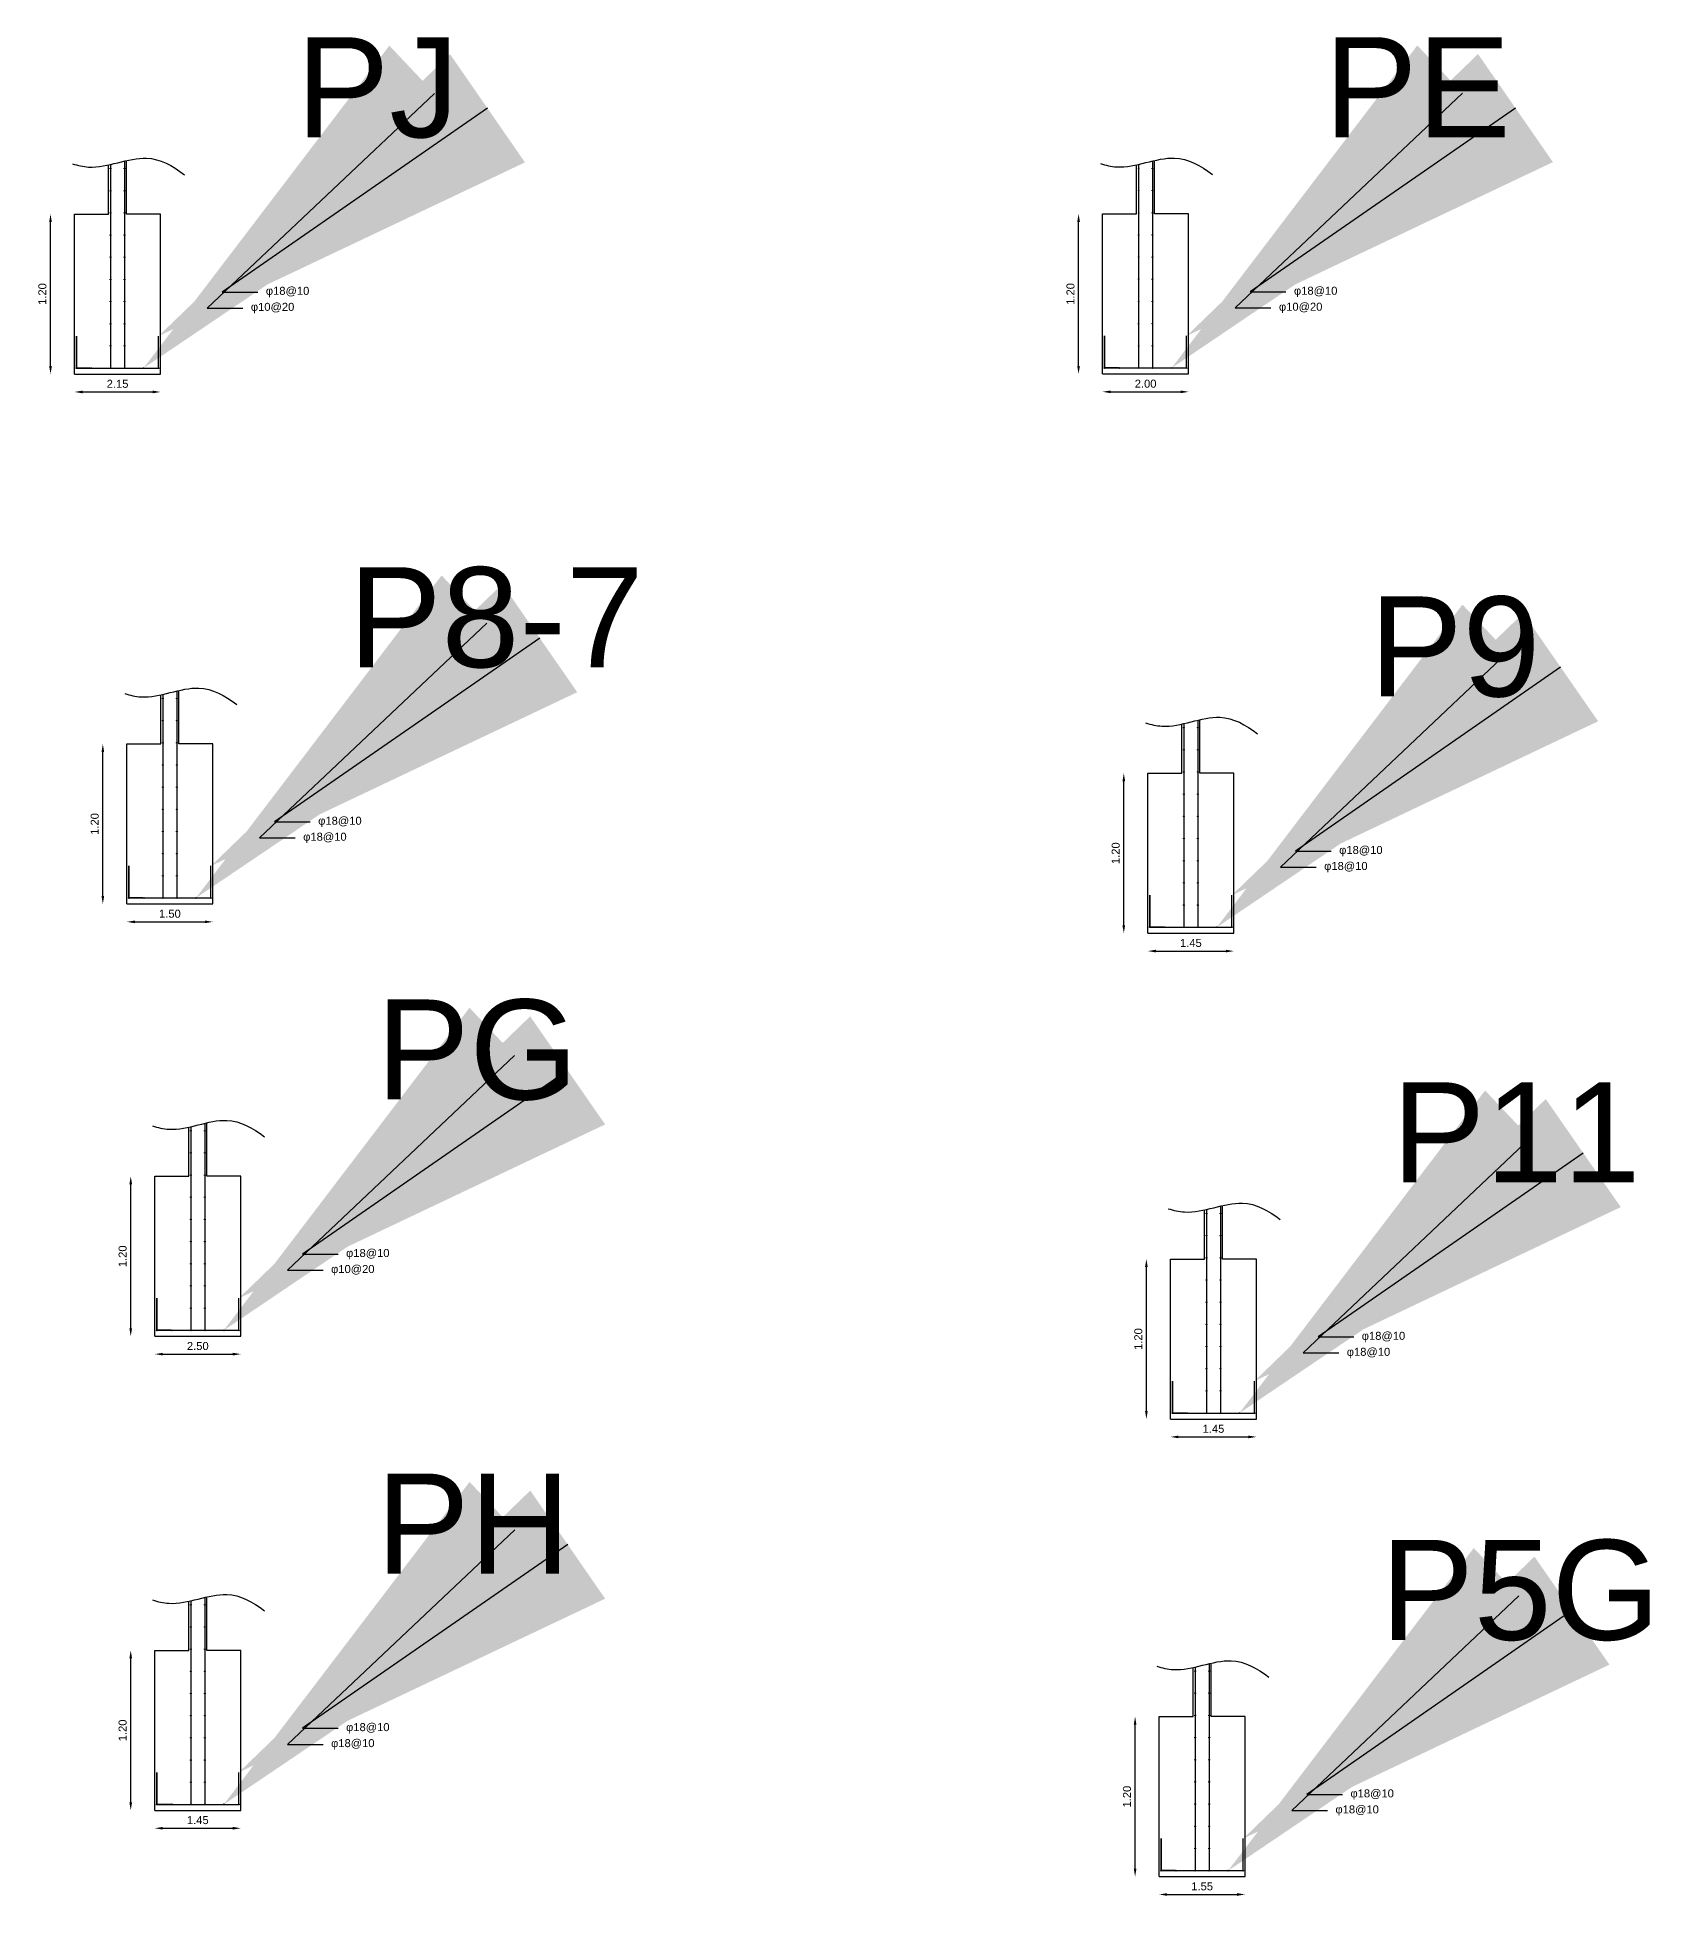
# Model space of a CAD drawing. Header units: millimetres. Extents: x 0 to 225, y -56 to 68.
# Drawn here: x 185.1 to 225.4, y 13.35 to 59.81 of the extents above; entities that cross this region are included whole.
import ezdxf
from ezdxf import colors
from ezdxf.entities.mleader import LeaderData, LeaderLine
from ezdxf.math import Vec2, Vec3

# ---------------------------------------------------------------- set-up
doc = ezdxf.new("R2010")
doc.units = ezdxf.units.MM
for name, color, linetype in [('anotaciones', 7, 'Continuous'), ('enfierradura', 90, 'Continuous'), ('Fundaciones', 6, 'Continuous')]:
    doc.layers.add(name, color=color, linetype=linetype)
doc.styles.get("Standard").update_dxf_attribs({"font": 'arial.ttf'})
doc.dimstyles.new('ISO-25', dxfattribs={"dimtxt": 2.5, "dimasz": 2.5, "dimexe": 1.25, "dimexo": 0.625, "dimtad": 1, "dimtxsty": 'Standard', "dimcen": 2.5, "dimadec": 0, "dimazin": 0, "dimtfac": 1, "dimtmove": 0, "dimatfit": 3, "dimfxl": 1, "dimarcsym": 0})

# ---------------------------------------------------------------- blocks, each defined once
blk = doc.blocks.new('*U117')
at = {"layer": 'enfierradura'}
for centre in [(0, 0), (0, -0.349)]:
    blk.add_circle(centre, 0.01, dxfattribs=at)
blk = doc.blocks.new('*U118')
at = {"layer": 'enfierradura', "color": 0, "linetype": 'ByBlock', "lineweight": -2, "transparency": 16777216, "rotation": 90}
for p in [(186.93, 56.529), (186.93, 55.974), (186.93, 55.42), (186.93, 54.866), (186.93, 54.312), (186.93, 53.757), (186.93, 53.203), (186.93, 52.649), (186.93, 52.095), (186.93, 51.541)]:
    blk.add_blockref('*U117', p, dxfattribs=at)
blk = doc.blocks.new('*D119')
at = {"layer": 'anotaciones', "color": 0, "lineweight": -2, "transparency": 16777216}
blk.add_line((185.429, 51.591), (185.429, 55.191), dxfattribs=at)
at = {"layer": 'anotaciones', "color": 0, "transparency": 16777216}
for points in [[(185.396, 55.191), (185.463, 55.191), (185.429, 55.391)], [(185.396, 51.591), (185.463, 51.591), (185.429, 51.391)]]:
    blk.add_solid(points, dxfattribs=at)
at = {"layer": 'anotaciones', "color": 0, "transparency": 16777216, "insert": (185.227, 53.391), "char_height": 0.2, "width": 0.13834, "attachment_point": 5, "rotation": 90}
blk.add_mtext('1.20', dxfattribs=at)
blk = doc.blocks.new('*D120')
at = {"layer": 'anotaciones', "color": 0, "lineweight": -2, "transparency": 16777216}
blk.add_line((186.23, 50.944), (187.98, 50.944), dxfattribs=at)
at = {"layer": 'anotaciones', "color": 0, "transparency": 16777216}
for points in [[(186.23, 50.978), (186.23, 50.911), (186.03, 50.944)], [(187.98, 50.978), (187.98, 50.911), (188.18, 50.944)]]:
    blk.add_solid(points, dxfattribs=at)
at = {"layer": 'anotaciones', "color": 0, "transparency": 16777216, "insert": (187.105, 51.147), "char_height": 0.2, "attachment_point": 5}
blk.add_mtext('2.15', dxfattribs=at)
blk = doc.blocks.new('*U125')
at = {"layer": 'enfierradura'}
for centre in [(0, 0), (0, -0.349)]:
    blk.add_circle(centre, 0.01, dxfattribs=at)
blk = doc.blocks.new('*U126')
at = {"layer": 'enfierradura', "color": 0, "linetype": 'ByBlock', "lineweight": -2, "transparency": 16777216, "rotation": 90}
for p in [(188.238, 43.284), (188.238, 42.729), (188.238, 42.175), (188.238, 41.621), (188.238, 41.067), (188.238, 40.512), (188.238, 39.958), (188.238, 39.404), (188.238, 38.85), (188.238, 38.296)]:
    blk.add_blockref('*U125', p, dxfattribs=at)
blk = doc.blocks.new('*D127')
at = {"layer": 'anotaciones', "color": 0, "lineweight": -2, "transparency": 16777216}
blk.add_line((186.737, 38.346), (186.737, 41.946), dxfattribs=at)
at = {"layer": 'anotaciones', "color": 0, "transparency": 16777216}
for points in [[(186.704, 41.946), (186.77, 41.946), (186.737, 42.146)], [(186.704, 38.346), (186.77, 38.346), (186.737, 38.146)]]:
    blk.add_solid(points, dxfattribs=at)
at = {"layer": 'anotaciones', "color": 0, "transparency": 16777216, "insert": (186.535, 40.146), "char_height": 0.2, "width": 0.13834, "attachment_point": 5, "rotation": 90}
blk.add_mtext('1.20', dxfattribs=at)
blk = doc.blocks.new('*D128')
at = {"layer": 'anotaciones', "color": 0, "lineweight": -2, "transparency": 16777216}
blk.add_line((187.538, 37.699), (189.288, 37.699), dxfattribs=at)
at = {"layer": 'anotaciones', "color": 0, "transparency": 16777216}
for points in [[(187.538, 37.733), (187.538, 37.666), (187.338, 37.699)], [(189.288, 37.733), (189.288, 37.666), (189.488, 37.699)]]:
    blk.add_solid(points, dxfattribs=at)
at = {"layer": 'anotaciones', "color": 0, "transparency": 16777216, "insert": (188.413, 37.902), "char_height": 0.2, "attachment_point": 5}
blk.add_mtext('1.50', dxfattribs=at)
blk = doc.blocks.new('*U133')
at = {"layer": 'enfierradura'}
for centre in [(0, 0), (0, -0.349)]:
    blk.add_circle(centre, 0.01, dxfattribs=at)
blk = doc.blocks.new('*U134')
at = {"layer": 'enfierradura', "color": 0, "linetype": 'ByBlock', "lineweight": -2, "transparency": 16777216, "rotation": 90}
for p in [(188.935, 32.478), (188.935, 31.924), (188.935, 31.37), (188.935, 30.816), (188.935, 30.262), (188.935, 29.707), (188.935, 29.153), (188.935, 28.599), (188.935, 28.045), (188.935, 27.49)]:
    blk.add_blockref('*U133', p, dxfattribs=at)
blk = doc.blocks.new('*D135')
at = {"layer": 'anotaciones', "color": 0, "lineweight": -2, "transparency": 16777216}
blk.add_line((187.434, 27.54), (187.434, 31.14), dxfattribs=at)
at = {"layer": 'anotaciones', "color": 0, "transparency": 16777216}
for points in [[(187.401, 31.14), (187.468, 31.14), (187.434, 31.34)], [(187.401, 27.54), (187.468, 27.54), (187.434, 27.34)]]:
    blk.add_solid(points, dxfattribs=at)
at = {"layer": 'anotaciones', "color": 0, "transparency": 16777216, "insert": (187.232, 29.34), "char_height": 0.2, "width": 0.13834, "attachment_point": 5, "rotation": 90}
blk.add_mtext('1.20', dxfattribs=at)
blk = doc.blocks.new('*D136')
at = {"layer": 'anotaciones', "color": 0, "lineweight": -2, "transparency": 16777216}
blk.add_line((188.235, 26.894), (189.985, 26.894), dxfattribs=at)
at = {"layer": 'anotaciones', "color": 0, "transparency": 16777216}
for points in [[(188.235, 26.928), (188.235, 26.861), (188.035, 26.894)], [(189.985, 26.928), (189.985, 26.861), (190.185, 26.894)]]:
    blk.add_solid(points, dxfattribs=at)
at = {"layer": 'anotaciones', "color": 0, "transparency": 16777216, "insert": (189.11, 27.096), "char_height": 0.2, "attachment_point": 5}
blk.add_mtext('2.50', dxfattribs=at)
blk = doc.blocks.new('*U141')
at = {"layer": 'enfierradura'}
for centre in [(0, 0), (0, -0.349)]:
    blk.add_circle(centre, 0.01, dxfattribs=at)
blk = doc.blocks.new('*U142')
at = {"layer": 'enfierradura', "color": 0, "linetype": 'ByBlock', "lineweight": -2, "transparency": 16777216, "rotation": 90}
for p in [(188.935, 20.628), (188.935, 20.073), (188.935, 19.519), (188.935, 18.965), (188.935, 18.411), (188.935, 17.857), (188.935, 17.302), (188.935, 16.748), (188.935, 16.194), (188.935, 15.64)]:
    blk.add_blockref('*U141', p, dxfattribs=at)
blk = doc.blocks.new('*D143')
at = {"layer": 'anotaciones', "color": 0, "lineweight": -2, "transparency": 16777216}
blk.add_line((187.434, 15.69), (187.434, 19.29), dxfattribs=at)
at = {"layer": 'anotaciones', "color": 0, "transparency": 16777216}
for points in [[(187.401, 19.29), (187.468, 19.29), (187.434, 19.49)], [(187.401, 15.69), (187.468, 15.69), (187.434, 15.49)]]:
    blk.add_solid(points, dxfattribs=at)
at = {"layer": 'anotaciones', "color": 0, "transparency": 16777216, "insert": (187.232, 17.49), "char_height": 0.2, "width": 0.13834, "attachment_point": 5, "rotation": 90}
blk.add_mtext('1.20', dxfattribs=at)
blk = doc.blocks.new('*D144')
at = {"layer": 'anotaciones', "color": 0, "lineweight": -2, "transparency": 16777216}
blk.add_line((188.235, 15.044), (189.985, 15.044), dxfattribs=at)
at = {"layer": 'anotaciones', "color": 0, "transparency": 16777216}
for points in [[(188.235, 15.077), (188.235, 15.01), (188.035, 15.044)], [(189.985, 15.077), (189.985, 15.01), (190.185, 15.044)]]:
    blk.add_solid(points, dxfattribs=at)
at = {"layer": 'anotaciones', "color": 0, "transparency": 16777216, "insert": (189.11, 15.246), "char_height": 0.2, "attachment_point": 5}
blk.add_mtext('1.45', dxfattribs=at)
blk = doc.blocks.new('*U149')
at = {"layer": 'enfierradura'}
for centre in [(0, 0), (0, -0.349)]:
    blk.add_circle(centre, 0.01, dxfattribs=at)
blk = doc.blocks.new('*U150')
at = {"layer": 'enfierradura', "color": 0, "linetype": 'ByBlock', "lineweight": -2, "transparency": 16777216, "rotation": 90}
for p in [(212.625, 56.532), (212.625, 55.978), (212.625, 55.423), (212.625, 54.869), (212.625, 54.315), (212.625, 53.761), (212.625, 53.207), (212.625, 52.652), (212.625, 52.098), (212.625, 51.544)]:
    blk.add_blockref('*U149', p, dxfattribs=at)
blk = doc.blocks.new('*D151')
at = {"layer": 'anotaciones', "color": 0, "lineweight": -2, "transparency": 16777216}
blk.add_line((211.124, 51.594), (211.124, 55.194), dxfattribs=at)
at = {"layer": 'anotaciones', "color": 0, "transparency": 16777216}
for points in [[(211.09, 55.194), (211.157, 55.194), (211.124, 55.394)], [(211.09, 51.594), (211.157, 51.594), (211.124, 51.394)]]:
    blk.add_solid(points, dxfattribs=at)
at = {"layer": 'anotaciones', "color": 0, "transparency": 16777216, "insert": (210.922, 53.394), "char_height": 0.2, "width": 0.13834, "attachment_point": 5, "rotation": 90}
blk.add_mtext('1.20', dxfattribs=at)
blk = doc.blocks.new('*D152')
at = {"layer": 'anotaciones', "color": 0, "lineweight": -2, "transparency": 16777216}
blk.add_line((211.924, 50.948), (213.674, 50.948), dxfattribs=at)
at = {"layer": 'anotaciones', "color": 0, "transparency": 16777216}
for points in [[(211.924, 50.981), (211.924, 50.914), (211.724, 50.948)], [(213.674, 50.981), (213.674, 50.914), (213.874, 50.948)]]:
    blk.add_solid(points, dxfattribs=at)
at = {"layer": 'anotaciones', "color": 0, "transparency": 16777216, "insert": (212.799, 51.15), "char_height": 0.2, "attachment_point": 5}
blk.add_mtext('2.00', dxfattribs=at)
blk = doc.blocks.new('*U157')
at = {"layer": 'enfierradura'}
for centre in [(0, 0), (0, -0.349)]:
    blk.add_circle(centre, 0.01, dxfattribs=at)
blk = doc.blocks.new('*U158')
at = {"layer": 'enfierradura', "color": 0, "linetype": 'ByBlock', "lineweight": -2, "transparency": 16777216, "rotation": 90}
for p in [(213.755, 42.553), (213.755, 41.999), (213.755, 41.444), (213.755, 40.89), (213.755, 40.336), (213.755, 39.782), (213.755, 39.227), (213.755, 38.673), (213.755, 38.119), (213.755, 37.565)]:
    blk.add_blockref('*U157', p, dxfattribs=at)
blk = doc.blocks.new('*D159')
at = {"layer": 'anotaciones', "color": 0, "lineweight": -2, "transparency": 16777216}
blk.add_line((212.254, 37.615), (212.254, 41.215), dxfattribs=at)
at = {"layer": 'anotaciones', "color": 0, "transparency": 16777216}
for points in [[(212.22, 41.215), (212.287, 41.215), (212.254, 41.415)], [(212.22, 37.615), (212.287, 37.615), (212.254, 37.415)]]:
    blk.add_solid(points, dxfattribs=at)
at = {"layer": 'anotaciones', "color": 0, "transparency": 16777216, "insert": (212.052, 39.415), "char_height": 0.2, "width": 0.13834, "attachment_point": 5, "rotation": 90}
blk.add_mtext('1.20', dxfattribs=at)
blk = doc.blocks.new('*D160')
at = {"layer": 'anotaciones', "color": 0, "lineweight": -2, "transparency": 16777216}
blk.add_line((213.055, 36.969), (214.805, 36.969), dxfattribs=at)
at = {"layer": 'anotaciones', "color": 0, "transparency": 16777216}
for points in [[(213.055, 37.002), (213.055, 36.935), (212.855, 36.969)], [(214.805, 37.002), (214.805, 36.935), (215.005, 36.969)]]:
    blk.add_solid(points, dxfattribs=at)
at = {"layer": 'anotaciones', "color": 0, "transparency": 16777216, "insert": (213.93, 37.171), "char_height": 0.2, "attachment_point": 5}
blk.add_mtext('1.45', dxfattribs=at)
blk = doc.blocks.new('*U166')
at = {"layer": 'enfierradura'}
for centre in [(0, 0), (0, -0.349)]:
    blk.add_circle(centre, 0.01, dxfattribs=at)
blk = doc.blocks.new('*U165')
at = {"layer": 'enfierradura', "color": 0, "linetype": 'ByBlock', "lineweight": -2, "transparency": 16777216, "rotation": 90}
for p in [(214.32, 30.409), (214.32, 29.855), (214.32, 29.301), (214.32, 28.747), (214.32, 28.192), (214.32, 27.638), (214.32, 27.084), (214.32, 26.53), (214.32, 25.976), (214.32, 25.421)]:
    blk.add_blockref('*U166', p, dxfattribs=at)
blk = doc.blocks.new('*D167')
at = {"layer": 'anotaciones', "color": 0, "lineweight": -2, "transparency": 16777216}
blk.add_line((212.819, 25.471), (212.819, 29.071), dxfattribs=at)
at = {"layer": 'anotaciones', "color": 0, "transparency": 16777216}
for points in [[(212.785, 29.071), (212.852, 29.071), (212.819, 29.271)], [(212.785, 25.471), (212.852, 25.471), (212.819, 25.271)]]:
    blk.add_solid(points, dxfattribs=at)
at = {"layer": 'anotaciones', "color": 0, "transparency": 16777216, "insert": (212.617, 27.271), "char_height": 0.2, "width": 0.13834, "attachment_point": 5, "rotation": 90}
blk.add_mtext('1.20', dxfattribs=at)
blk = doc.blocks.new('*D168')
at = {"layer": 'anotaciones', "color": 0, "lineweight": -2, "transparency": 16777216}
blk.add_line((213.62, 24.825), (215.37, 24.825), dxfattribs=at)
at = {"layer": 'anotaciones', "color": 0, "transparency": 16777216}
for points in [[(213.62, 24.859), (213.62, 24.792), (213.42, 24.825)], [(215.37, 24.859), (215.37, 24.792), (215.57, 24.825)]]:
    blk.add_solid(points, dxfattribs=at)
at = {"layer": 'anotaciones', "color": 0, "transparency": 16777216, "insert": (214.495, 25.027), "char_height": 0.2, "attachment_point": 5}
blk.add_mtext('1.45', dxfattribs=at)
blk = doc.blocks.new('*U173')
at = {"layer": 'enfierradura'}
for centre in [(0, 0), (0, -0.349)]:
    blk.add_circle(centre, 0.01, dxfattribs=at)
blk = doc.blocks.new('*U174')
at = {"layer": 'enfierradura', "color": 0, "linetype": 'ByBlock', "lineweight": -2, "transparency": 16777216, "rotation": 90}
for p in [(214.037, 18.972), (214.037, 18.418), (214.037, 17.863), (214.037, 17.309), (214.037, 16.755), (214.037, 16.201), (214.037, 15.646), (214.037, 15.092), (214.037, 14.538), (214.037, 13.984)]:
    blk.add_blockref('*U173', p, dxfattribs=at)
blk = doc.blocks.new('*D175')
at = {"layer": 'anotaciones', "color": 0, "lineweight": -2, "transparency": 16777216}
blk.add_line((212.536, 14.034), (212.536, 17.634), dxfattribs=at)
at = {"layer": 'anotaciones', "color": 0, "transparency": 16777216}
for points in [[(212.503, 17.634), (212.57, 17.634), (212.536, 17.834)], [(212.503, 14.034), (212.57, 14.034), (212.536, 13.834)]]:
    blk.add_solid(points, dxfattribs=at)
at = {"layer": 'anotaciones', "color": 0, "transparency": 16777216, "insert": (212.334, 15.834), "char_height": 0.2, "width": 0.13834, "attachment_point": 5, "rotation": 90}
blk.add_mtext('1.20', dxfattribs=at)
blk = doc.blocks.new('*D176')
at = {"layer": 'anotaciones', "color": 0, "lineweight": -2, "transparency": 16777216}
blk.add_line((213.337, 13.388), (215.087, 13.388), dxfattribs=at)
at = {"layer": 'anotaciones', "color": 0, "transparency": 16777216}
for points in [[(213.337, 13.421), (213.337, 13.354), (213.137, 13.388)], [(215.087, 13.421), (215.087, 13.354), (215.287, 13.388)]]:
    blk.add_solid(points, dxfattribs=at)
at = {"layer": 'anotaciones', "color": 0, "transparency": 16777216, "insert": (214.212, 13.59), "char_height": 0.2, "attachment_point": 5}
blk.add_mtext('1.55', dxfattribs=at)

msp = doc.modelspace()

# ---------------------------------------------------------------- linework, layer by layer
at = {"layer": 'enfierradura'}
for points in [[(187.28, 56.715), (187.28, 51.541)], [(212.974, 56.718), (212.974, 51.544)], [(186.93, 56.63), (186.93, 51.541)], [(212.625, 56.633), (212.625, 51.544)], [(186.43, 51.541), (186.08, 51.541), (186.08, 52.341), (186.08, 51.541), (188.13, 51.541), (188.13, 52.341)], [(212.124, 51.544), (211.774, 51.544), (211.774, 52.344), (211.774, 51.544), (213.824, 51.544), (213.824, 52.344)], [(188.238, 43.385), (188.238, 38.296)], [(188.588, 43.47), (188.588, 38.296)], [(213.755, 42.654), (213.755, 37.565)], [(214.104, 42.739), (214.104, 37.565)], [(187.738, 38.296), (187.388, 38.296), (187.388, 39.096), (187.388, 38.296), (189.438, 38.296), (189.438, 39.096)], [(213.255, 37.565), (212.905, 37.565), (212.905, 38.365), (212.905, 37.565), (214.955, 37.565), (214.955, 38.365)], [(188.935, 32.58), (188.935, 27.49)], [(189.285, 32.665), (189.285, 27.49)], [(214.32, 30.511), (214.32, 25.421)], [(214.669, 30.596), (214.669, 25.421)], [(188.435, 27.49), (188.085, 27.49), (188.085, 28.29), (188.085, 27.49), (190.135, 27.49), (190.135, 28.29)], [(213.82, 25.421), (213.47, 25.421), (213.47, 26.221), (213.47, 25.421), (215.52, 25.421), (215.52, 26.221)], [(188.935, 20.729), (188.935, 15.64)], [(189.285, 20.814), (189.285, 15.64)], [(214.037, 19.073), (214.037, 13.984)], [(214.387, 19.158), (214.387, 13.984)], [(188.435, 15.64), (188.085, 15.64), (188.085, 16.44), (188.085, 15.64), (190.135, 15.64), (190.135, 16.44)], [(213.537, 13.984), (213.187, 13.984), (213.187, 14.784), (213.187, 13.984), (215.237, 13.984), (215.237, 14.784)]]:
    msp.add_lwpolyline(points, dxfattribs=at)
for centre in [(186.08, 51.541), (186.455, 51.541), (187.755, 51.541), (188.13, 51.541), (211.774, 51.544), (212.149, 51.544), (213.449, 51.544), (213.824, 51.544), (187.388, 38.296), (187.763, 38.296), (189.063, 38.296), (189.438, 38.296), (212.905, 37.565), (213.28, 37.565), (214.58, 37.565), (214.955, 37.565), (188.085, 27.49), (188.46, 27.49), (189.76, 27.49), (190.135, 27.49), (213.47, 25.421), (213.845, 25.421), (215.145, 25.421), (215.52, 25.421), (188.085, 15.64), (188.46, 15.64), (189.76, 15.64), (190.135, 15.64), (213.187, 13.984), (213.562, 13.984), (214.862, 13.984), (215.237, 13.984)]:
    msp.add_circle(centre, 0.01, dxfattribs=at)
at = {"layer": 'Fundaciones'}
for points in [[(186.03, 51.391), (188.18, 51.391), (188.18, 55.391), (187.33, 55.391), (187.33, 56.726)], [(211.724, 51.394), (213.874, 51.394), (213.874, 55.394), (213.024, 55.394), (213.024, 56.73)], [(186.03, 51.391), (186.03, 55.391), (186.88, 55.391), (186.88, 56.619)], [(211.724, 51.394), (211.724, 55.394), (212.575, 55.394), (212.575, 56.622)], [(187.338, 38.146), (189.488, 38.146), (189.488, 42.146), (188.638, 42.146), (188.638, 43.481)], [(187.338, 38.146), (187.338, 42.146), (188.188, 42.146), (188.188, 43.374)], [(212.855, 37.415), (215.005, 37.415), (215.005, 41.415), (214.154, 41.415), (214.154, 42.751)], [(212.855, 37.415), (212.855, 41.415), (213.705, 41.415), (213.705, 42.643)], [(188.035, 27.34), (190.185, 27.34), (190.185, 31.34), (189.335, 31.34), (189.335, 32.676)], [(188.035, 27.34), (188.035, 31.34), (188.885, 31.34), (188.885, 32.569)], [(213.42, 25.271), (215.57, 25.271), (215.57, 29.271), (214.719, 29.271), (214.719, 30.607)], [(213.42, 25.271), (213.42, 29.271), (214.27, 29.271), (214.27, 30.5)], [(188.035, 15.49), (190.185, 15.49), (190.185, 19.49), (189.335, 19.49), (189.335, 20.825)], [(188.035, 15.49), (188.035, 19.49), (188.885, 19.49), (188.885, 20.718)], [(213.137, 13.834), (215.287, 13.834), (215.287, 17.834), (214.437, 17.834), (214.437, 19.17)], [(213.137, 13.834), (213.137, 17.834), (213.987, 17.834), (213.987, 19.062)]]:
    msp.add_lwpolyline(points, dxfattribs=at)
for points in [[(185.976, 56.649), (186.109, 56.607), (186.713, 56.463), (187.746, 57.002), (188.477, 56.607), (188.774, 56.375)], [(211.67, 56.653), (211.803, 56.611), (212.407, 56.466), (213.441, 57.005), (214.171, 56.61), (214.468, 56.379)], [(187.283, 43.404), (187.417, 43.362), (188.02, 43.218), (189.054, 43.757), (189.784, 43.362), (190.082, 43.13)], [(212.8, 42.674), (212.934, 42.631), (213.537, 42.487), (214.571, 43.026), (215.301, 42.631), (215.598, 42.399)], [(187.981, 32.599), (188.114, 32.557), (188.718, 32.413), (189.751, 32.952), (190.482, 32.556), (190.779, 32.325)], [(213.365, 30.53), (213.499, 30.488), (214.102, 30.344), (215.136, 30.883), (215.866, 30.487), (216.163, 30.256)], [(187.981, 20.749), (188.114, 20.706), (188.718, 20.562), (189.751, 21.101), (190.482, 20.706), (190.779, 20.474)], [(213.083, 19.093), (213.216, 19.05), (213.82, 18.906), (214.853, 19.445), (215.584, 19.05), (215.881, 18.818)]]:
    msp.add_open_spline(points, degree=3, knots=[1.097827, 1.097827, 1.097827, 1.097827, 1.516804, 2.983456, 4.060452, 4.060452, 4.060452, 4.060452], dxfattribs=at)

# ---------------------------------------------------------------- block references
at = {"layer": 'enfierradura'}
for name in ['*U118', '*U150', '*U126', '*U158', '*U134', '*U165', '*U142', '*U174']:
    msp.add_blockref(name, (0, 0), dxfattribs=at)

# ---------------------------------------------------------------- texts
at = {"layer": 'anotaciones', "char_height": 2.5, "attachment_point": 1}
for s, width, insert in [('PJ', 0.73227, (191.567, 59.809)), ('PE', 0.73227, (217.261, 59.812)), ('P8-7', 2.5, (192.875, 46.564)), ('P9', 0.73227, (218.392, 45.833)), ('PG', 0.73227, (193.572, 35.759)), ('P11', 0.73227, (218.957, 33.69)), ('PH', 0.73227, (193.572, 23.908)), ('P5G', 0.73227, (218.674, 22.252))]:
    msp.add_mtext_dynamic_manual_height_columns(s, width=width, gutter_width=12.5, heights=[0], dxfattribs=dict(at, insert=insert))

# ---------------------------------------------------------------- dimensions: what is measured, and where the dimension line sits
at = {"layer": 'anotaciones'}
for base, p1, p2, picture, middle in [((185.429, 55.391), (186.03, 51.391), (186.03, 55.391), '*D119', (185.227, 53.391)), ((211.124, 55.394), (211.724, 51.394), (211.724, 55.394), '*D151', (210.922, 53.394)), ((186.737, 42.146), (187.338, 38.146), (187.338, 42.146), '*D127', (186.535, 40.146)), ((212.254, 41.415), (212.855, 37.415), (212.855, 41.415), '*D159', (212.052, 39.415)), ((187.434, 31.34), (188.035, 27.34), (188.035, 31.34), '*D135', (187.232, 29.34)), ((212.819, 29.271), (213.42, 25.271), (213.42, 29.271), '*D167', (212.617, 27.271)), ((187.434, 19.49), (188.035, 15.49), (188.035, 19.49), '*D143', (187.232, 17.49)), ((212.536, 17.834), (213.137, 13.834), (213.137, 17.834), '*D175', (212.334, 15.834))]:
    dim = msp.add_linear_dim(base=base, p1=p1, p2=p2, angle=90, text='1.20', dimstyle='ISO-25', override={"dimtxt": 0.2, "dimasz": 0.2, "dimgap": 0.1, "dimse1": 1, "dimse2": 1}, dxfattribs=at)
    dim.commit()
    dim.dimension.update_dxf_attribs({"geometry": picture, "text_midpoint": middle})
for base, p1, p2, text, picture, middle in [((188.18, 50.944), (186.03, 51.391), (188.18, 51.391), '2.15', '*D120', (187.105, 51.147)), ((213.874, 50.948), (211.724, 51.394), (213.874, 51.394), '2.00', '*D152', (212.799, 51.15)), ((189.488, 37.699), (187.338, 38.146), (189.488, 38.146), '1.50', '*D128', (188.413, 37.902)), ((215.005, 36.969), (212.855, 37.415), (215.005, 37.415), '1.45', '*D160', (213.93, 37.171)), ((190.185, 26.894), (188.035, 27.34), (190.185, 27.34), '2.50', '*D136', (189.11, 27.096)), ((215.57, 24.825), (213.42, 25.271), (215.57, 25.271), '1.45', '*D168', (214.495, 25.027)), ((190.185, 15.044), (188.035, 15.49), (190.185, 15.49), '1.45', '*D144', (189.11, 15.246)), ((215.287, 13.388), (213.137, 13.834), (215.287, 13.834), '1.55', '*D176', (214.212, 13.59))]:
    dim = msp.add_linear_dim(base=base, p1=p1, p2=p2, text=text, dimstyle='ISO-25', override={"dimtxt": 0.2, "dimasz": 0.2, "dimgap": 0.1, "dimse1": 1, "dimse2": 1}, dxfattribs=at)
    dim.commit()
    dim.dimension.update_dxf_attribs({"geometry": picture, "text_midpoint": middle})

# ---------------------------------------------------------------- leaders
ml = msp.add_multileader_mtext('Standard', dxfattribs=at)
ml.set_content('φ10@20', color=256)
ml.set_leader_properties()
ml.build(insert=Vec2(0, 0))
ml.multileader.update_dxf_attribs({"arrow_head_size": 10})
ctx = ml.context
ctx.base_point, ctx.char_height, ctx.arrow_head_size, ctx.landing_gap_size, ctx.plane_origin = Vec3(190.236, 53.042), 0.2, 10, 0.2, Vec3(187.765, 51.637)
notes = []
notes.append((ctx, [(0, (1, 1, 0), (189.345, 53.042), (1, 0), 0.892, [(0, [(187.755, 51.541)], 0, [])])]))
ctx.mtext.insert, ctx.mtext.width, ctx.mtext.defined_height, ctx.mtext.line_spacing_factor, ctx.mtext.flow_direction = Vec3(190.436, 53.172), 0.96647, 0.411, 0.5, 5
ml = msp.add_multileader_mtext('Standard', dxfattribs=at)
ml.set_content('φ10@20', color=256)
ml.set_leader_properties()
ml.build(insert=Vec2(0, 0))
ml.multileader.update_dxf_attribs({"arrow_head_size": 10})
ctx = ml.context
ctx.base_point, ctx.char_height, ctx.arrow_head_size, ctx.landing_gap_size, ctx.plane_origin = Vec3(215.931, 53.046), 0.2, 10, 0.2, Vec3(213.459, 51.641)
notes.append((ctx, [(0, (1, 1, 0), (215.039, 53.046), (1, 0), 0.892, [(0, [(213.449, 51.544)], 0, [])])]))
ctx.mtext.insert, ctx.mtext.width, ctx.mtext.defined_height, ctx.mtext.line_spacing_factor, ctx.mtext.flow_direction = Vec3(216.131, 53.175), 0.96647, 0.411, 0.5, 5
ml = msp.add_multileader_mtext('Standard', dxfattribs=at)
ml.set_content('φ18@10', color=256)
ml.set_leader_properties()
ml.build(insert=Vec2(0, 0))
ml.multileader.update_dxf_attribs({"arrow_head_size": 10})
ctx = ml.context
ctx.base_point, ctx.char_height, ctx.arrow_head_size, ctx.landing_gap_size, ctx.plane_origin = Vec3(190.611, 53.442), 0.2, 10, 0.2, Vec3(188.14, 52.037)
notes.append((ctx, [(0, (1, 1, 0), (189.72, 53.442), (1, 0), 0.892, [(0, [(188.13, 52.341)], 0, [])])]))
ctx.mtext.insert, ctx.mtext.width, ctx.mtext.defined_height, ctx.mtext.line_spacing_factor, ctx.mtext.flow_direction = Vec3(190.811, 53.572), 0.96647, 0.411, 0.5, 5
ml = msp.add_multileader_mtext('Standard', dxfattribs=at)
ml.set_content('φ18@10', color=256)
ml.set_leader_properties()
ml.build(insert=Vec2(0, 0))
ml.multileader.update_dxf_attribs({"arrow_head_size": 10})
ctx = ml.context
ctx.base_point, ctx.char_height, ctx.arrow_head_size, ctx.landing_gap_size, ctx.plane_origin = Vec3(216.306, 53.446), 0.2, 10, 0.2, Vec3(213.834, 52.041)
notes.append((ctx, [(0, (1, 1, 0), (215.414, 53.446), (1, 0), 0.892, [(0, [(213.824, 52.344)], 0, [])])]))
ctx.mtext.insert, ctx.mtext.width, ctx.mtext.defined_height, ctx.mtext.line_spacing_factor, ctx.mtext.flow_direction = Vec3(216.506, 53.575), 0.96647, 0.411, 0.5, 5
ml = msp.add_multileader_mtext('Standard', dxfattribs=at)
ml.set_content('φ18@10', color=256)
ml.set_leader_properties()
ml.build(insert=Vec2(0, 0))
ml.multileader.update_dxf_attribs({"arrow_head_size": 10})
ctx = ml.context
ctx.base_point, ctx.char_height, ctx.arrow_head_size, ctx.landing_gap_size, ctx.plane_origin = Vec3(191.544, 39.797), 0.2, 10, 0.2, Vec3(189.072, 38.392)
notes.append((ctx, [(0, (1, 1, 0), (190.652, 39.797), (1, 0), 0.892, [(0, [(189.063, 38.296)], 0, [])])]))
ctx.mtext.insert, ctx.mtext.width, ctx.mtext.defined_height, ctx.mtext.line_spacing_factor, ctx.mtext.flow_direction = Vec3(191.744, 39.927), 0.96647, 0.411, 0.5, 5
ml = msp.add_multileader_mtext('Standard', dxfattribs=at)
ml.set_content('φ18@10', color=256)
ml.set_leader_properties()
ml.build(insert=Vec2(0, 0))
ml.multileader.update_dxf_attribs({"arrow_head_size": 10})
ctx = ml.context
ctx.base_point, ctx.char_height, ctx.arrow_head_size, ctx.landing_gap_size, ctx.plane_origin = Vec3(191.919, 40.197), 0.2, 10, 0.2, Vec3(189.447, 38.792)
notes.append((ctx, [(0, (1, 1, 0), (191.027, 40.197), (1, 0), 0.892, [(0, [(189.438, 39.096)], 0, [])])]))
ctx.mtext.insert, ctx.mtext.width, ctx.mtext.defined_height, ctx.mtext.line_spacing_factor, ctx.mtext.flow_direction = Vec3(192.119, 40.327), 0.96647, 0.411, 0.5, 5
ml = msp.add_multileader_mtext('Standard', dxfattribs=at)
ml.set_content('φ18@10', color=256)
ml.set_leader_properties()
ml.build(insert=Vec2(0, 0))
ml.multileader.update_dxf_attribs({"arrow_head_size": 10})
ctx = ml.context
ctx.base_point, ctx.char_height, ctx.arrow_head_size, ctx.landing_gap_size, ctx.plane_origin = Vec3(217.061, 39.067), 0.2, 10, 0.2, Vec3(214.589, 37.662)
notes.append((ctx, [(0, (1, 1, 0), (216.169, 39.067), (1, 0), 0.892, [(0, [(214.58, 37.565)], 0, [])])]))
ctx.mtext.insert, ctx.mtext.width, ctx.mtext.defined_height, ctx.mtext.line_spacing_factor, ctx.mtext.flow_direction = Vec3(217.261, 39.196), 0.96647, 0.411, 0.5, 5
ml = msp.add_multileader_mtext('Standard', dxfattribs=at)
ml.set_content('φ18@10', color=256)
ml.set_leader_properties()
ml.build(insert=Vec2(0, 0))
ml.multileader.update_dxf_attribs({"arrow_head_size": 10})
ctx = ml.context
ctx.base_point, ctx.char_height, ctx.arrow_head_size, ctx.landing_gap_size, ctx.plane_origin = Vec3(217.436, 39.467), 0.2, 10, 0.2, Vec3(214.964, 38.062)
notes.append((ctx, [(0, (1, 1, 0), (216.544, 39.467), (1, 0), 0.892, [(0, [(214.955, 38.365)], 0, [])])]))
ctx.mtext.insert, ctx.mtext.width, ctx.mtext.defined_height, ctx.mtext.line_spacing_factor, ctx.mtext.flow_direction = Vec3(217.636, 39.596), 0.96647, 0.411, 0.5, 5
ml = msp.add_multileader_mtext('Standard', dxfattribs=at)
ml.set_content('φ10@20', color=256)
ml.set_leader_properties()
ml.build(insert=Vec2(0, 0))
ml.multileader.update_dxf_attribs({"arrow_head_size": 10})
ctx = ml.context
ctx.base_point, ctx.char_height, ctx.arrow_head_size, ctx.landing_gap_size, ctx.plane_origin = Vec3(192.241, 28.992), 0.2, 10, 0.2, Vec3(189.77, 27.587)
notes.append((ctx, [(0, (1, 1, 0), (191.35, 28.992), (1, 0), 0.892, [(0, [(189.76, 27.49)], 0, [])])]))
ctx.mtext.insert, ctx.mtext.width, ctx.mtext.defined_height, ctx.mtext.line_spacing_factor, ctx.mtext.flow_direction = Vec3(192.441, 29.122), 0.96647, 0.411, 0.5, 5
ml = msp.add_multileader_mtext('Standard', dxfattribs=at)
ml.set_content('φ18@10', color=256)
ml.set_leader_properties()
ml.build(insert=Vec2(0, 0))
ml.multileader.update_dxf_attribs({"arrow_head_size": 10})
ctx = ml.context
ctx.base_point, ctx.char_height, ctx.arrow_head_size, ctx.landing_gap_size, ctx.plane_origin = Vec3(192.616, 29.392), 0.2, 10, 0.2, Vec3(190.145, 27.987)
notes.append((ctx, [(0, (1, 1, 0), (191.725, 29.392), (1, 0), 0.892, [(0, [(190.135, 28.29)], 0, [])])]))
ctx.mtext.insert, ctx.mtext.width, ctx.mtext.defined_height, ctx.mtext.line_spacing_factor, ctx.mtext.flow_direction = Vec3(192.816, 29.522), 0.96647, 0.411, 0.5, 5
ml = msp.add_multileader_mtext('Standard', dxfattribs=at)
ml.set_content('φ18@10', color=256)
ml.set_leader_properties()
ml.build(insert=Vec2(0, 0))
ml.multileader.update_dxf_attribs({"arrow_head_size": 10})
ctx = ml.context
ctx.base_point, ctx.char_height, ctx.arrow_head_size, ctx.landing_gap_size, ctx.plane_origin = Vec3(217.626, 26.923), 0.2, 10, 0.2, Vec3(215.154, 25.518)
notes.append((ctx, [(0, (1, 1, 0), (216.734, 26.923), (1, 0), 0.892, [(0, [(215.145, 25.421)], 0, [])])]))
ctx.mtext.insert, ctx.mtext.width, ctx.mtext.defined_height, ctx.mtext.line_spacing_factor, ctx.mtext.flow_direction = Vec3(217.826, 27.052), 0.96647, 0.411, 0.5, 5
ml = msp.add_multileader_mtext('Standard', dxfattribs=at)
ml.set_content('φ18@10', color=256)
ml.set_leader_properties()
ml.build(insert=Vec2(0, 0))
ml.multileader.update_dxf_attribs({"arrow_head_size": 10})
ctx = ml.context
ctx.base_point, ctx.char_height, ctx.arrow_head_size, ctx.landing_gap_size, ctx.plane_origin = Vec3(218.001, 27.323), 0.2, 10, 0.2, Vec3(215.529, 25.918)
notes.append((ctx, [(0, (1, 1, 0), (217.109, 27.323), (1, 0), 0.892, [(0, [(215.52, 26.221)], 0, [])])]))
ctx.mtext.insert, ctx.mtext.width, ctx.mtext.defined_height, ctx.mtext.line_spacing_factor, ctx.mtext.flow_direction = Vec3(218.201, 27.452), 0.96647, 0.411, 0.5, 5
ml = msp.add_multileader_mtext('Standard', dxfattribs=at)
ml.set_content('φ18@10', color=256)
ml.set_leader_properties()
ml.build(insert=Vec2(0, 0))
ml.multileader.update_dxf_attribs({"arrow_head_size": 10})
ctx = ml.context
ctx.base_point, ctx.char_height, ctx.arrow_head_size, ctx.landing_gap_size, ctx.plane_origin = Vec3(192.241, 17.141), 0.2, 10, 0.2, Vec3(189.77, 15.736)
notes.append((ctx, [(0, (1, 1, 0), (191.35, 17.141), (1, 0), 0.892, [(0, [(189.76, 15.64)], 0, [])])]))
ctx.mtext.insert, ctx.mtext.width, ctx.mtext.defined_height, ctx.mtext.line_spacing_factor, ctx.mtext.flow_direction = Vec3(192.441, 17.271), 0.96647, 0.411, 0.5, 5
ml = msp.add_multileader_mtext('Standard', dxfattribs=at)
ml.set_content('φ18@10', color=256)
ml.set_leader_properties()
ml.build(insert=Vec2(0, 0))
ml.multileader.update_dxf_attribs({"arrow_head_size": 10})
ctx = ml.context
ctx.base_point, ctx.char_height, ctx.arrow_head_size, ctx.landing_gap_size, ctx.plane_origin = Vec3(192.616, 17.541), 0.2, 10, 0.2, Vec3(190.145, 16.136)
notes.append((ctx, [(0, (1, 1, 0), (191.725, 17.541), (1, 0), 0.892, [(0, [(190.135, 16.44)], 0, [])])]))
ctx.mtext.insert, ctx.mtext.width, ctx.mtext.defined_height, ctx.mtext.line_spacing_factor, ctx.mtext.flow_direction = Vec3(192.816, 17.671), 0.96647, 0.411, 0.5, 5
ml = msp.add_multileader_mtext('Standard', dxfattribs=at)
ml.set_content('φ18@10', color=256)
ml.set_leader_properties()
ml.build(insert=Vec2(0, 0))
ml.multileader.update_dxf_attribs({"arrow_head_size": 10})
ctx = ml.context
ctx.base_point, ctx.char_height, ctx.arrow_head_size, ctx.landing_gap_size, ctx.plane_origin = Vec3(217.343, 15.486), 0.2, 10, 0.2, Vec3(214.872, 14.081)
notes.append((ctx, [(0, (1, 1, 0), (216.451, 15.486), (1, 0), 0.892, [(0, [(214.862, 13.984)], 0, [])])]))
ctx.mtext.insert, ctx.mtext.width, ctx.mtext.defined_height, ctx.mtext.line_spacing_factor, ctx.mtext.flow_direction = Vec3(217.543, 15.615), 0.96647, 0.411, 0.5, 5
ml = msp.add_multileader_mtext('Standard', dxfattribs=at)
ml.set_content('φ18@10', color=256)
ml.set_leader_properties()
ml.build(insert=Vec2(0, 0))
ml.multileader.update_dxf_attribs({"arrow_head_size": 10})
ctx = ml.context
ctx.base_point, ctx.char_height, ctx.arrow_head_size, ctx.landing_gap_size, ctx.plane_origin = Vec3(217.718, 15.886), 0.2, 10, 0.2, Vec3(215.247, 14.481)
notes.append((ctx, [(0, (1, 1, 0), (216.826, 15.886), (1, 0), 0.892, [(0, [(215.237, 14.784)], 0, [])])]))
ctx.mtext.insert, ctx.mtext.width, ctx.mtext.defined_height, ctx.mtext.line_spacing_factor, ctx.mtext.flow_direction = Vec3(217.918, 16.015), 0.96647, 0.411, 0.5, 5
for ctx, leaders in notes:
    for number, flags, end, landing, length, lines in leaders:
        leader = LeaderData()
        leader.index, (leader.has_last_leader_line, leader.has_dogleg_vector, leader.attachment_direction) = number, flags
        leader.last_leader_point, leader.dogleg_vector, leader.dogleg_length = Vec3(end), Vec3(landing), length
        for number, points, colour, breaks in lines:
            line = LeaderLine()
            line.index, line.vertices, line.color, line.breaks = number, Vec3.list(points), colors.encode_raw_color(colour), breaks
            leader.lines.append(line)
        ctx.leaders.append(leader)

doc.saveas('drawing.dxf')
